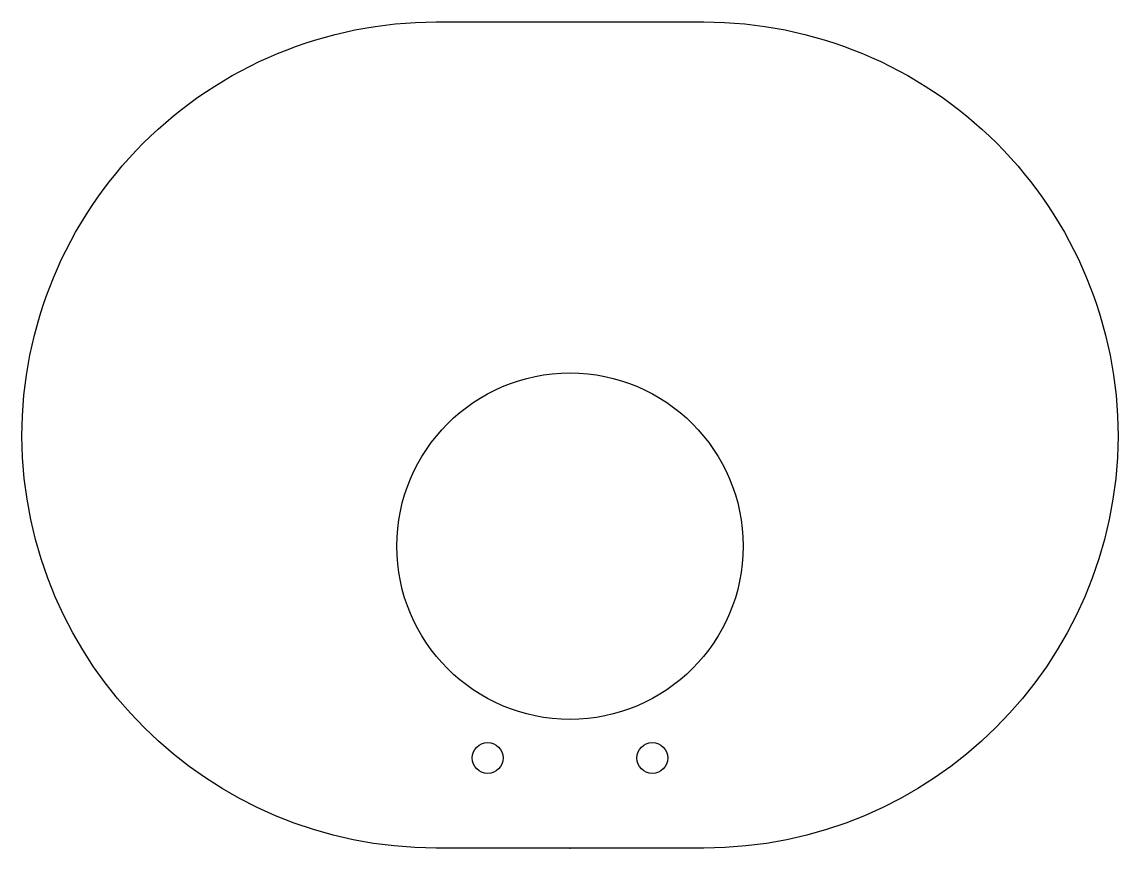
# Model space of a CAD drawing. Header units: millimetres. Extents: x 92 to 306, y 50 to 210.
import ezdxf

# ---------------------------------------------------------------- set-up
doc = ezdxf.new("R2010")
doc.units = ezdxf.units.MM
doc.layers.get('0').update_dxf_attribs({"linetype": 'CONTINUOUS'})

msp = doc.modelspace()

# ---------------------------------------------------------------- linework, layer by layer
msp.add_lwpolyline([(225, 50), (173, 50, -0.41239), (92.5, 130, -0.414214), (173, 210.5), (225, 210.5, -0.414214), (305.5, 130, -0.41239)], format="xyb", close=True)
for centre, radius in [((199, 108.65), 33.65), ((183, 67.5), 3), ((215, 67.5), 3)]:
    msp.add_circle(centre, radius)
msp.add_point((199, 50))

doc.saveas('drawing.dxf')
